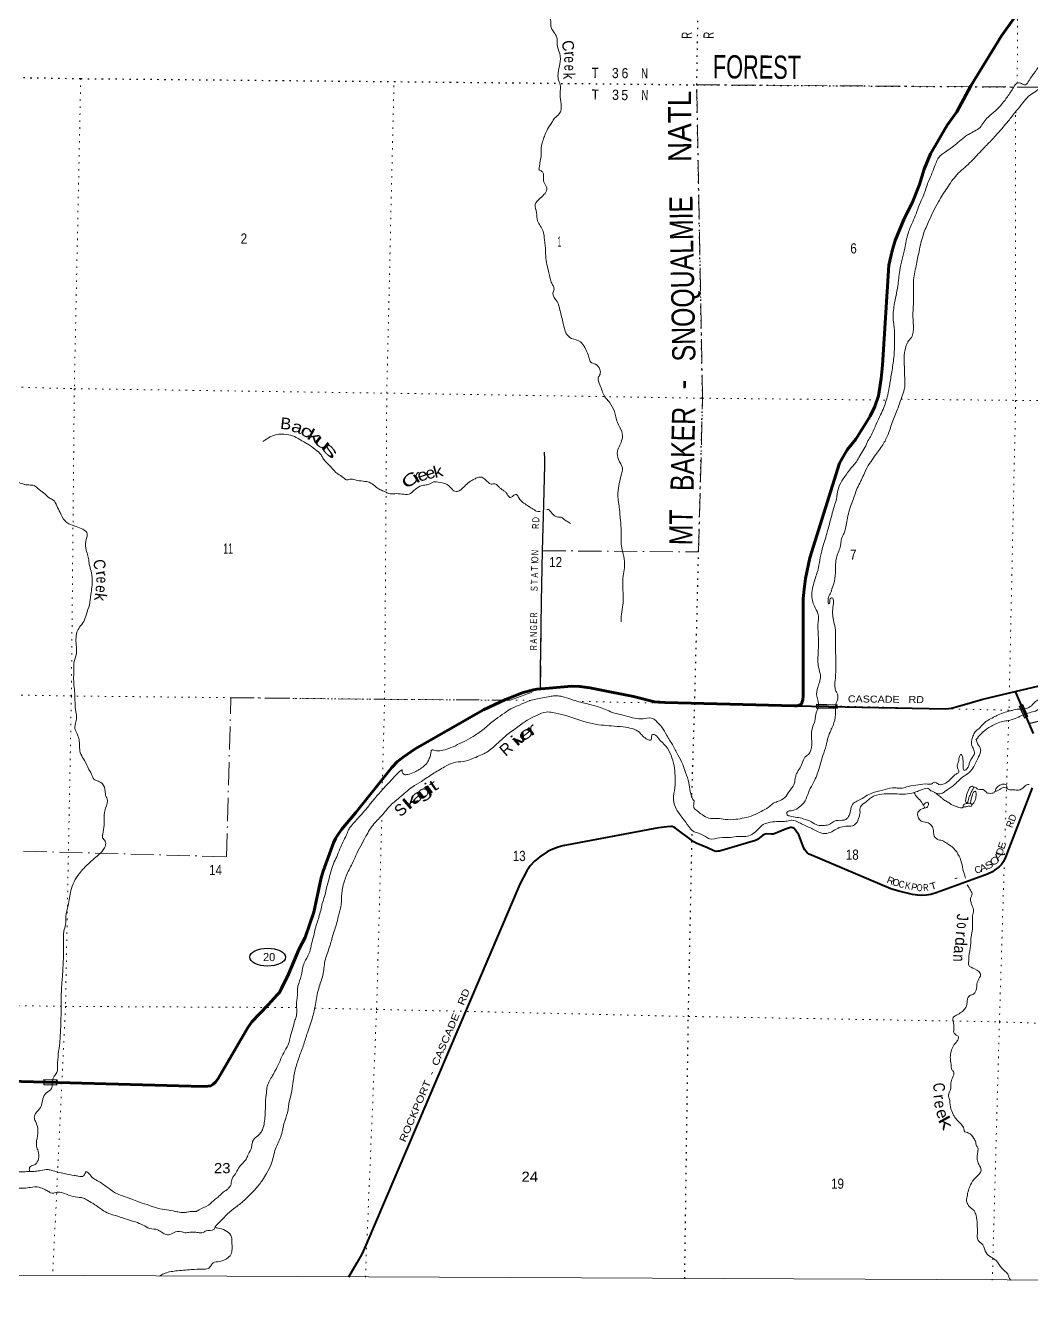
# Model space of a CAD drawing. Header units: feet. Extents: x -244583 to 4, y 367440 to 553773.
# Drawn here: x -118425 to -101079, y 367440 to 389306 of the extents above; entities that cross this region are included whole.
import ezdxf
from ezdxf.enums import TextEntityAlignment as Align

# ---------------------------------------------------------------- set-up
doc = ezdxf.new("R2010")
doc.units = ezdxf.units.FT
doc.header["$LTSCALE"] = 80
doc.linetypes.add('DOT_DASHED', pattern=[7.7, 5, -1.2, 0.3, -1.2])
doc.linetypes.add('DOTTED', pattern=[1.5, 0.3, -1.2])
for name, color, linetype, lineweight in [('17', 7, 'Continuous', 25), ('23', 7, 'Continuous', 70), ('26', 7, 'Continuous', 40), ('29', 7, 'Continuous', 25), ('39', 7, 'Continuous', 13), ('4', 7, 'Continuous', 13), ('44', 7, 'DOT_DASHED', 13), ('59', 7, 'Continuous', 13), ('6', 7, 'DOTTED', 25), ('61', 7, 'Continuous', 13), ('7', 7, 'DOTTED', 13)]:
    doc.layers.add(name, color=color, linetype=linetype, lineweight=lineweight)
for name, color, linetype in [('27', 7, 'Continuous'), ('30', 7, 'Continuous'), ('41', 7, 'Continuous')]:
    doc.layers.add(name, color=color, linetype=linetype)

msp = doc.modelspace()

# ---------------------------------------------------------------- linework, layer by layer
at = {"layer": '17'}
msp.add_ellipse((-114249.07, 373241.22), major_axis=(309.24, -1), ratio=0.500121, dxfattribs=at)
at = {"layer": '23'}
for points in [[(-105159.98, 377573.51), (-105127.78, 377575.58), (-105096.97, 377580.08), (-105074.4, 377588.94), (-105056.26, 377601.65), (-105047.72, 377610.14), (-105042.22, 377619.57), (-105032.31, 377644.78), (-105023.24, 377679.46), (-105016.79, 377748.18), (-105017.19, 379418.47), (-105001.18, 379583.52), (-104974.77, 379768.08), (-104899.99, 380125.62), (-104389.65, 381756.86), (-104321.01, 381879.33), (-104257.04, 381986.7), (-104110.56, 382169.96), (-103863.88, 382567.04), (-103779.74, 382737.25), (-103720.45, 382920.17), (-103674.36, 383216.54), (-103650.75, 383445.57), (-103537.75, 385169.87), (-103485.16, 385418.87), (-103432.47, 385596.21), (-103282.72, 385961.23), (-103131.54, 386257.7), (-103010.63, 386560.39), (-102932.34, 386824.89), (-102819.73, 387089.21), (-102536.12, 387585.18), (-102369.16, 387816.87), (-102124.22, 388262.49), (-101596.12, 389125.23), (-101233.68, 389630.91)], [(-113381.81, 374336.8), (-113323.71, 374608.35), (-113290.19, 374723.52), (-113112.19, 375209.85), (-113079.43, 375289.08), (-113053.09, 375332.21), (-112977.55, 375441.7), (-112731.47, 375733.63), (-112106.94, 376508.92), (-112007.67, 376615.5), (-111914.01, 376691.94), (-111703.15, 376832.4), (-110525.82, 377505.74), (-110149.14, 377681.74), (-109845.48, 377803.52), (-109667.78, 377852.07), (-109606.84, 377858.9), (-109394.76, 377880.83), (-109011.56, 377914.38), (-108867.86, 377909.58), (-108695.43, 377885.62), (-108550.57, 377857.48), (-107943.36, 377735.03), (-107579.37, 377645.97), (-107398.66, 377629.08), (-105167.26, 377573.04), (-105159.98, 377573.51)], [(-118918.3, 371106.66), (-115358.18, 371011.38), (-115282.8, 371013.82), (-115227.71, 371023.41), (-115196.58, 371042.58), (-115146.29, 371085.72), (-115100.89, 371147.55), (-114596.65, 372014.34), (-114519.63, 372123.26), (-114389.56, 372262.12), (-114241.21, 372421.1), (-114084.13, 372589.48), (-114045.81, 372632.62), (-114013.46, 372686.84), (-113890.78, 372945.04), (-113704.44, 373384.9), (-113604.33, 373582.55), (-113450.34, 374016.51), (-113381.81, 374336.8)]]:
    msp.add_lwpolyline(points, dxfattribs=at)
at = {"layer": '26'}
for points in [[(-101359.83, 377820.75), (-100950.1, 377917.36)], [(-105159.98, 377573.51), (-102557.79, 377524.01), (-102505.27, 377527.84), (-102457.67, 377536.6), (-102418.28, 377546.99), (-102379.31, 377557.9), (-102275.98, 377583.29), (-101919.55, 377688.78), (-101359.83, 377820.75)], [(-101359.83, 377820.75), (-101053.79, 377095.68)], [(-101071.95, 376162.59), (-101530.86, 374963.88), (-101561.76, 374890.19), (-101600.81, 374841.29), (-101640.25, 374799.08), (-101710.85, 374745.39), (-101753.28, 374714.26), (-101836.78, 374673.91), (-102721.91, 374351.38), (-102817.64, 374322.14), (-102894.6, 374310.54), (-102971.54, 374305.83), (-103042.17, 374310.54), (-103130.54, 374323.33), (-103368.19, 374376.31), (-103507.01, 374420.19), (-104911.74, 375016.81), (-104945.69, 375041.78), (-104973.17, 375067.7), (-104989.65, 375088.9), (-105007.55, 375118.87), (-105091.88, 375350.18), (-105152.92, 375436.06), (-105170.19, 375456.48), (-105192.95, 375469.84), (-105218.07, 375476.12), (-105235.87, 375476.99), (-105321, 375445.52), (-105501.44, 375373.23), (-105535.88, 375362.83), (-105567.37, 375360.66), (-105640.82, 375365.93), (-105674.13, 375359.09), (-105709.71, 375342.38), (-105806, 375271.12), (-105839.87, 375252.75), (-106458.3, 375070.84), (-106488.12, 375066.12), (-106516.17, 375063.61), (-106539.93, 375066.12), (-106568.19, 375077.12), (-106668.93, 375125.83), (-106861.76, 375205.93), (-106904.02, 375229.32), (-107215.78, 375462.77), (-107246.53, 375481.48), (-107277.01, 375491.05), (-107298.98, 375492.62), (-107359.48, 375490.72), (-107511.11, 375470.05), (-109160.11, 375158.81), (-109240.72, 375138.1), (-109332.8, 375105.4), (-109383.03, 375081.84), (-109430.13, 375055.13), (-109554.15, 374971.88), (-109590.26, 374943.6), (-109649.09, 374895.67), (-109720.56, 374814.79), (-109782.1, 374729.26), (-109903.64, 374502.08), (-112554.42, 368272.84), (-112626.72, 368119.95), (-112713.1, 367971.24), (-112855.03, 367726.06)]]:
    msp.add_lwpolyline(points, dxfattribs=at)
at = {"layer": '29'}
for points in [[(-109545.14, 377865.28), (-109546.35, 378210.75), (-109539.24, 378534.15), (-109528.97, 379369.08), (-109509.87, 380246.91), (-109490, 381050.67), (-109473.15, 381725.7), (-109472.9, 381828.83), (-109474.32, 381948.17)], [(-101127.39, 377270.06), (-100917.56, 377321.57)]]:
    msp.add_lwpolyline(points, dxfattribs=at)
at = {"layer": '39'}
for points in [[(-101967.19, 387545.85), (-101829.32, 387723.98), (-101694.34, 387841.47), (-101567.12, 387981.31), (-101453.83, 388135.5), (-101402.19, 388215.7), (-101346.51, 388295.84), (-101303.82, 388315.49), (-101251.49, 388302.64), (-101185.13, 388283.53), (-101123.53, 388353.48), (-100905.14, 388653.88), (-100787.4, 388836.33), (-100708.58, 388980.88), (-100640.03, 389113.43), (-100608.67, 389187.84), (-100610.07, 389230.33), (-100633.75, 389269.09), (-100630.97, 389321.63), (-100553.98, 389338.79), (-100490.78, 389380.4), (-100457.57, 389442.64), (-100425.19, 389587.83), (-100341.46, 389792.99), (-100209.12, 390007.6), (-100119.88, 390174.25), (-100028.27, 390365.15), (-99949.8, 390485.43), (-99895.76, 390591.89), (-99838.5, 390641.67), (-99719.47, 390773.53), (-99619.76, 390966.34), (-99530.17, 391157.26), (-99459.13, 391322.14), (-99416.62, 391469.21), (-99405.37, 391689.52), (-99501.78, 392006.36), (-99575.97, 392183.34), (-99601.32, 392246.38), (-99625.34, 392260.87), (-99671.99, 392247.35), (-99702.15, 392255.85), (-99727.35, 392329.01), (-99734.29, 392407.98), (-99732.61, 392525.27), (-99721.59, 392729.4), (-99705.92, 392975.94), (-99661.18, 393418.27), (-99644.55, 393731.54), (-99619.84, 394044.71), (-99561.13, 394335.16), (-99543.88, 394551.34), (-99522.88, 394607.68), (-99499.44, 394692.31), (-99480.27, 394621.26), (-99435.65, 394634.81), (-99400.13, 394717.25), (-99383.07, 394779.72), (-99392.64, 394816.25), (-99418.08, 394873.23), (-99376.79, 394935.37), (-99286.2, 395055.49), (-99217.89, 395171.86), (-99077.53, 395382.32), (-98869.62, 395796.13), (-98583.44, 396316.07), (-98412.72, 396671.73), (-98233.49, 397057.62), (-97991.46, 397456.81), (-97761.04, 397750.98), (-97543.52, 397990.72), (-97311.99, 398222.18), (-97238.43, 398281.85), (-97205.36, 398333.99), (-97227.29, 398494.07), (-97246.94, 398672.33), (-97274.91, 398692.93), (-97343.13, 398724.2), (-97356.27, 398793.15), (-97314.58, 398883.6), (-97195.37, 399027.6), (-96999.01, 399200.88), (-96827.98, 399297.65), (-96665.84, 399337.91), (-96522.45, 399337.98), (-96471.51, 399369.64), (-96404.97, 399362.66), (-96344.75, 399337.57), (-96257.9, 399338.41), (-96157.32, 399310.74), (-96087.38, 399259.22)], [(-104464.28, 378923.31), (-104494.78, 379049.13), (-104509.25, 379166.64), (-104499.1, 379310.1), (-104495.92, 379390.96), (-104517.49, 379435.75), (-104539.76, 379432.01), (-104556.72, 379375.61), (-104561.2, 379345.33), (-104575.54, 379331.37), (-104588.91, 379384.14), (-104579.96, 379444.7), (-104542.4, 379529.13), (-104502.28, 379649.94), (-104479.03, 379722.43), (-104460.05, 379918.36), (-104456.19, 380045.73), (-104423.81, 380190.92), (-104386.1, 380285.46), (-104366.38, 380392.39), (-104349.09, 380471.04), (-104311.59, 380551.43), (-104286.19, 380631.98), (-104262.29, 380748.97), (-104238.16, 380882.13), (-104193.66, 381027.14), (-104136.87, 381184.13), (-104096.82, 381300.89), (-103986.55, 381525.92), (-103936.37, 381644.56), (-103847.48, 381786.95), (-103764.94, 381909.2), (-103630.96, 382097.5), (-103545.62, 382274.32), (-103461.33, 382517.9), (-103371.25, 382743.2), (-103316.42, 382904.25), (-103274.23, 383029.08), (-103265.67, 383202.9), (-103274.15, 383455.84), (-103273.78, 383621.69), (-103245.4, 383768.95), (-103213.98, 383847.4), (-103150.25, 383925.41), (-103120.64, 384018.04), (-103123.61, 384232.48), (-103113.23, 384673.26), (-103116.28, 384881.63), (-103069.86, 385160.11), (-103019.84, 385408.2), (-102944.89, 385704.5), (-102848.69, 385933.76), (-102686.4, 386265.27), (-102537.62, 386499.88), (-102368.73, 386728.15), (-102147.67, 386933.45), (-101948.76, 387143.11), (-101795.03, 387300.79), (-101639.07, 387472.6), (-101462.4, 387680.54), (-101338.99, 387836.62), (-101230.05, 387968.62), (-101131.45, 388084.58), (-101017.24, 388161.9), (-100828.81, 388345.41), (-100715.72, 388485.44), (-100540.34, 388743.96), (-100434.48, 388942.75), (-100356.13, 389054.95), (-100314.85, 389256.64), (-100284.81, 389379.61), (-100229.89, 389546.73), (-100153.53, 389660.98), (-100056.79, 389787.08), (-99963.81, 389933.46), (-99868.4, 390108.12), (-99774.22, 390337.41), (-99674.65, 390520.1), (-99566.6, 390731), (-99460.51, 390945.96), (-99390.76, 391161.43), (-99326.81, 391395.17), (-99256.89, 391622.77), (-99241.95, 391818.76), (-99269.82, 391987.01), (-99331.01, 392084.93), (-99431.34, 392270.35), (-99480.83, 392479.36), (-99505.34, 392740.6), (-99494.57, 393068.11), (-99461.22, 393280.03)], [(-112159.22, 390650.12), (-112007.59, 390662.21), (-111913.18, 390626.54), (-111758.56, 390565.77), (-111603.47, 390537.36), (-111494, 390566.2), (-111390.33, 390613.33), (-111315.07, 390650.73), (-111223.51, 390698.02), (-111168.27, 390747.83), (-111024.97, 390741.83), (-110992.52, 390751.5), (-110889.05, 390784.47), (-110773.76, 390797.06), (-110660.95, 390777.31), (-110481.81, 390736.44), (-110349.28, 390684.06), (-110156, 390643), (-109992.98, 390604.36), (-109886.96, 390534.15), (-109920.63, 390439.55), (-109935.76, 390370.99), (-109894.49, 390291.54), (-109850.97, 390228.25), (-109809.8, 390142.74), (-109764.23, 390081.44), (-109720.66, 390022.19), (-109671.72, 389914.32), (-109601.84, 389858.76), (-109573.07, 389753.19), (-109473.21, 389535.41), (-109372.1, 389404.59), (-109367.59, 389297.33), (-109316.61, 389191.46), (-109261.42, 389097.67), (-109259.1, 388978.3), (-109214.87, 388823.98), (-109211.52, 388635.84), (-109244.78, 388429.99), (-109233.63, 388363.09), (-109198.88, 388251.37), (-109206.4, 388150.35), (-109194.62, 387986.36), (-109190.46, 387854.83), (-109221.82, 387780.43), (-109301.65, 387706.68), (-109351.21, 387630.5), (-109425.59, 387514.21), (-109469.44, 387413.68), (-109500.98, 387327.14), (-109528.63, 387230.43), (-109534.59, 387097.02), (-109537.69, 387022.23), (-109559.54, 386907.24), (-109562.05, 386872.89), (-109568.93, 386816.35), (-109522.87, 386789.43), (-109493.22, 386744.53), (-109496.32, 386669.73), (-109477.32, 386586.55), (-109436.2, 386496.99), (-109549.73, 386326.62), (-109636.13, 386216.56), (-109613.94, 386074.68), (-109595.7, 385938.92), (-109501.38, 385757.62), (-109480.74, 385648.12), (-109459.16, 385463.77), (-109453.53, 385293.8), (-109427.42, 385143.77), (-109377.84, 384940.83), (-109350.74, 384859.56), (-109309.76, 384759.89), (-109330.97, 384689.39), (-109260.35, 384544.83), (-109209.95, 384398.51), (-109152.73, 384165.13), (-109102.65, 383996.58), (-109013.02, 383910.4), (-108854.36, 383849.58), (-108781.05, 383751.5), (-108724.33, 383623.3), (-108701.18, 383548.15), (-108681.63, 383503.39), (-108595.36, 383463.78), (-108521.94, 383373.78), (-108519.09, 383290.82), (-108550.25, 383230.57), (-108519.69, 383108.79), (-108443.75, 382913.59), (-108356.42, 382807.22)], [(-106896.35, 375936.81), (-106903.37, 375870.16), (-106904.01, 375825.67), (-106852.33, 375768.34), (-106728.42, 375677.65), (-106613.98, 375631.59), (-106490.78, 375631.93), (-106363.79, 375616.04), (-106175.95, 375617.52), (-106036.26, 375641.91), (-105878.1, 375686.27), (-105743.85, 375753.2), (-105613.58, 375824.23), (-105546.11, 375881.97), (-105462.71, 375923.3), (-105332.41, 375996.36), (-105256.22, 376098.47), (-105202.62, 376174.6), (-105165.23, 376246.9), (-105156.16, 376315.54), (-105141.15, 376376.02), (-105116.11, 376432.31), (-105058.15, 376530.62), (-105014.11, 376643.28), (-104987.22, 376687.41), (-104927.94, 376737.17), (-104867.03, 376900.17), (-104875.14, 377037.81), (-104858.77, 377193.33), (-104818.77, 377306.05), (-104786.1, 377471.45), (-104752.64, 377557.57), (-104782.25, 377738.38), (-104765.91, 377891.87), (-104738.47, 377974.42), (-104720.56, 378095.53), (-104752.82, 378239.58), (-104759.54, 378474.29), (-104753.67, 378741.19), (-104762.53, 378967.84), (-104763.68, 379168.09), (-104824.49, 379292.3), (-104855.37, 379391.82), (-104870.07, 379493.15), (-104847.9, 379630.39), (-104815.83, 379753.33), (-104779.94, 379862.05), (-104736.93, 380043.5), (-104704.08, 380221.04), (-104638.29, 380442.62), (-104565.82, 380706.59), (-104482.74, 381006.82), (-104435.76, 381184.17), (-104405.19, 381343.53), (-104326.4, 381486.06), (-104202.75, 381658.31), (-104087.58, 381802.37), (-104023.36, 381914.75), (-103953.08, 382027.06), (-103900.91, 382143.66), (-103845.03, 382237.95), (-103778.29, 382384.69), (-103699.03, 382559.57), (-103640.66, 382686.2), (-103560.38, 382931.86), (-103525.48, 383111.39), (-103490, 383331.37), (-103454.09, 383581.68), (-103441.9, 383866.69), (-103448.62, 384101.4), (-103463.05, 384220.93), (-103447.06, 384489.72), (-103385.93, 384808.45), (-103351.77, 385076.99), (-103310.55, 385274.64), (-103267.46, 385462.15), (-103209.25, 385718.22), (-103129.58, 385921.41), (-103071.06, 386058.15), (-103012.26, 386215.11), (-102939.14, 386384.01), (-102861.23, 386605.43), (-102775.54, 386806.51), (-102727.21, 386937.32), (-102683.55, 387023.7), (-102548.66, 387135.12), (-102352.64, 387284.14), (-102236.13, 387381.65), (-102164.79, 387427.2), (-102061, 387482.41), (-101967.19, 387545.85)], [(-122200.69, 384640.49), (-122106.13, 384554.38), (-121998.64, 384445.72), (-121953.86, 384329.82), (-121903.11, 384207.77), (-121850, 384109.96), (-121778.15, 384050.33), (-121674.41, 383961.94), (-121576.79, 383869.59), (-121511.32, 383787.79), (-121466.23, 383694.14), (-121451.35, 383604.94), (-121416.06, 383531.65), (-121376.9, 383446.16), (-121311.14, 383245.03), (-121234.08, 383126.67), (-121122.06, 383052.33), (-120913.36, 382960.48), (-120728.8, 382875.04), (-120568.46, 382789.92), (-120486.67, 382720.04), (-120397.85, 382577.24), (-120279.36, 382391.57), (-120212.25, 382283.46), (-120121.15, 382158.84), (-120025.63, 382060.45), (-119945.95, 381984.53), (-119907.73, 381973.89), (-119851.34, 381963.01), (-119645.36, 381822.66), (-119479.14, 381725.33), (-119358.79, 381669.08), (-119236.55, 381602.68), (-119118.77, 381508.04), (-119061.09, 381446.57), (-118999.22, 381395.16), (-118940.82, 381384.25), (-118801.3, 381396.51), (-118663.8, 381408.79), (-118592.81, 381430.07), (-118488.13, 381406.39), (-118415.71, 381387.2), (-118316.86, 381379.78), (-118274.58, 381371.11), (-118210.67, 381321.7), (-118110.79, 381245.5), (-118013.08, 381159.21), (-117944.95, 381121.88), (-117883.76, 381023.96), (-117826.9, 380905.87), (-117742.12, 380763.13), (-117678.2, 380713.72), (-117551.67, 380665.47), (-117435.23, 380617.36), (-117367.34, 380563.85), (-117375.15, 380442.6), (-117385.29, 380299.14), (-117337.44, 380116.45), (-117322.83, 380009.05), (-117292.1, 379899.42), (-117272.01, 379751.49), (-117295.96, 379490.91), (-117322.72, 379315.31), (-117373.51, 379154.2), (-117417.72, 379029.4), (-117491.86, 378929.28), (-117537.53, 378842.94), (-117553.39, 378723.82), (-117545.3, 378584.15), (-117544.88, 378472.9), (-117589.53, 378317.78), (-117587.21, 378198.41), (-117593.11, 378069.05), (-117574.86, 377793.73), (-117569.17, 377627.8), (-117555.29, 377469.85), (-117542.62, 377368.55), (-117560.11, 377275.75), (-117571.37, 377195), (-117518.86, 377054.72), (-117495.92, 376965.41), (-117491.52, 376850.07), (-117468.83, 376742.56), (-117403.81, 376630.43), (-117331.29, 376477.75), (-117289.9, 376406.39), (-117242.84, 376308.67), (-117164.59, 376273.21), (-117094.54, 376229.78), (-117049.96, 376099.73), (-117042.91, 376028.84)], [(-108356.42, 382807.22), (-108269.82, 382650.3), (-108220.04, 382461.52), (-108145.58, 382302.74), (-108139.43, 382169.17), (-108217.11, 381963.93), (-108202.99, 381822.16), (-108132.49, 381669.5), (-108150.13, 381566.59), (-108188.8, 381405.31), (-108211.3, 381245.83), (-108190.27, 381023.06), (-108167.58, 380776), (-108154.13, 380587.71), (-108153.39, 380359.15), (-108130.93, 380235.47), (-108097.07, 380063.09), (-108123.41, 379776.24), (-108122.93, 379529.48), (-108121.45, 379351.47), (-108145.91, 379196.07), (-108156.46, 379024.29)], [(-114329.7, 382130.32), (-114203.32, 382211.52), (-114055.26, 382256.02), (-113885.74, 382247.64), (-113757.16, 382201.38), (-113627, 382124.77), (-113560.86, 382089.48), (-113428.94, 381994.64), (-113327.31, 381900.22), (-113295.79, 381845.18), (-113248.21, 381783.85), (-113160.65, 381693.66), (-113041.22, 381572.7), (-112945.15, 381512.73), (-112893.24, 381471.57), (-112830.5, 381480.83), (-112741.81, 381469.5), (-112600.76, 381447.35), (-112496.03, 381427.72), (-112310.06, 381299.78), (-112223.71, 381266.24), (-112159.56, 381233), (-112058.61, 381231.62), (-111935.5, 381225.9), (-111808.27, 381226.18), (-111726.64, 381285.74), (-111622.58, 381359.16), (-111537.46, 381380.25), (-111464.57, 381393.41), (-111419.77, 381419.09), (-111371.05, 381436.63), (-111242.09, 381416.66), (-111155.62, 381391.21), (-111073.95, 381313.24), (-111054.02, 381294.76), (-110981.71, 381267.48), (-110945.13, 381283.16), (-110773.35, 381432.51), (-110687.82, 381481.91), (-110626.84, 381509.39), (-110556.08, 381514.49), (-110490.12, 381467.07), (-110434.29, 381417.77), (-110384.1, 381396.86), (-110347.67, 381402.43), (-110291.46, 381379.41), (-110249.7, 381334.34), (-110209.72, 381305.48), (-110165.74, 381274.54), (-110129.86, 381241.69), (-110108.23, 381200.95), (-110060.27, 381165.91), (-110017.43, 381195.66), (-109960.61, 381215.11), (-109921.04, 381157.94), (-109831.44, 381069.74), (-109749.44, 381014.01), (-109669.38, 380964.38), (-109591.21, 380922.86), (-109550.22, 380923.4)], [(-109437.79, 380960.39), (-109408.97, 380956.78), (-109349.24, 380897.31), (-109249.25, 380829.2), (-109188.71, 380826.35), (-109142.74, 380793.36), (-109092.75, 380758.29), (-109026.68, 380718.96)], [(-101078.84, 377576.57), (-101174.47, 377527.31), (-101295.79, 377516.83), (-101415.23, 377496.21), (-101532.83, 377463.43), (-101656.67, 377418.61), (-101734, 377377.19), (-101835.74, 377323.97), (-101911.32, 377264.32), (-101987.25, 377180.41), (-102042.38, 377138.69), (-102081.73, 377070.46), (-102111.2, 376987.94), (-102110.6, 376888.82), (-102081.13, 376831.79), (-102066.12, 376752.7), (-102099.35, 376688.43), (-102153.42, 376579.95), (-102174.55, 376515.52), (-102215.57, 376471.58), (-102233.94, 376457.67), (-102253.81, 376480.19), (-102256.95, 376542.94), (-102263.54, 376646.18), (-102272.88, 376698.89), (-102294.56, 376735.59), (-102323.33, 376701.6), (-102336.52, 376626.95), (-102357.58, 376566.56), (-102354.45, 376503.82), (-102340.84, 376467.22), (-102333.26, 376432.74), (-102382.24, 376397), (-102441.58, 376343.2), (-102537.76, 376255.52), (-102635.26, 376216.4), (-102679.65, 376219.03), (-102731.65, 376254.12), (-102763.98, 376252.54), (-102808.81, 376224.84), (-102875.44, 376225.75), (-103029.15, 376209.64), (-103207.21, 376185.78), (-103310.65, 376154.83), (-103395.45, 376155.99), (-103478.18, 376161.16), (-103646.4, 376118.96), (-103830.86, 376070.92), (-103938.69, 376015.76), (-104069.02, 375940.68), (-104148.43, 375895.24), (-104194.31, 375794.74), (-104226.2, 375683.94), (-104283.72, 375615.95), (-104344.53, 375600.6), (-104435.45, 375597.8), (-104490.22, 375580.34), (-104559.57, 375532.75), (-104648.73, 375511.72), (-104767.8, 375517.39), (-104876.07, 375571.45), (-105014.6, 375627.96), (-105123.31, 375651.69), (-105252.21, 375675.7), (-105300.26, 375704.67), (-105297.84, 375732.95), (-105196.33, 375770), (-105078.29, 375833.11), (-105004.61, 375900.87), (-104937.88, 376047.6), (-104894.02, 376148.13), (-104821.37, 376284.68), (-104773.24, 376401.33), (-104724.59, 376554.38), (-104675.82, 376715.52), (-104620.82, 376888.71), (-104586.42, 377033.87), (-104542.38, 377146.53), (-104502.71, 377237.01), (-104461.61, 377426.57), (-104453.39, 377599.59), (-104421.33, 377699.07), (-104426.31, 377773.97), (-104451.8, 377826.9), (-104470.89, 377904.02), (-104462.68, 378053.58), (-104454.73, 378184.94), (-104453.74, 378393.25), (-104458.23, 378502.53), (-104457.25, 378710.85), (-104464.28, 378923.31)], [(-102034.38, 376992.95), (-101948.15, 377090.88), (-101792.9, 377214.16), (-101709.5, 377255.5), (-101599.8, 377300.52), (-101500.61, 377317.37), (-101362.76, 377353.92), (-101244.86, 377406.91), (-101114.91, 377455.7), (-101011.5, 377484.63), (-100899.29, 377564), (-100784.41, 377687.83), (-100695.47, 377834.27), (-100617.66, 377908.04), (-100540.21, 377957.55), (-100436.62, 377998.61), (-100311.65, 377982.74), (-100145.11, 377907.66), (-99997.13, 377806.53), (-99838.58, 377737.62), (-99591.14, 377671.54), (-99440.14, 377639.14), (-99301.73, 377574.55), (-99163.52, 377495.8), (-99050.8, 377469.99), (-99005.36, 377540.16), (-98897.21, 377617.57), (-98789.56, 377660.59), (-98714.07, 377714.17), (-98705.5, 377748.44), (-98938.24, 377713.19), (-99058.3, 377650.11), (-99157.82, 377611.01), (-99236.45, 377620.18), (-99300.13, 377685.77), (-99297.58, 377722.14), (-99260.8, 377751.98), (-99177.76, 377769.05), (-99060.48, 377779.58), (-98908.67, 377803.8), (-98817.11, 377851.09), (-98674.96, 377905.78), (-98601.8, 377937.15), (-98447.92, 377965.38), (-98301.11, 377922.93), (-98224.99, 377879.41), (-98163.57, 377797.67), (-98114.31, 377712.05), (-98030.7, 377627.98), (-97949.2, 377537.88), (-97851.64, 377441.48), (-97787.03, 377440.6), (-97683.08, 377366.37), (-97520.39, 377445.05), (-97393.81, 377540.41), (-97181.76, 377681.11), (-97024.92, 377774.03), (-96744.65, 377883.47), (-96482.56, 377993.16), (-96291.69, 378065.39), (-96105.53, 378091.16), (-95929.63, 378104.94), (-95802.69, 378085), (-95615.82, 378019.75), (-95511.33, 377983.94), (-95452.85, 377837.52), (-95373.57, 377733.28), (-95308.84, 377600.93), (-95144.73, 377497.56), (-94898.8, 377326.33), (-94824.99, 377262.62), (-94723.27, 377174.26), (-94653.86, 377086.34), (-94625.44, 376956.51), (-94652.08, 376789), (-94587.67, 376634.4), (-94518.48, 376530.31), (-94405.09, 376411.45), (-94303.1, 376341.29), (-94132.18, 376290.41), (-93912.8, 376238.88), (-93719.99, 376165.45), (-93454.6, 376082.95), (-93395.14, 376005.28), (-93292.13, 375866.34), (-93248.9, 375782.82), (-93161.17, 375704.76), (-93079.44, 375630.84), (-92957.06, 375574.55), (-92839.66, 375593.18), (-92719.69, 375650.19)], [(-91686.18, 375891.11), (-91746.63, 375907.93), (-91885.48, 375942.19), (-91996.26, 375961.91), (-92107.26, 375967.47), (-92260.85, 375959.45), (-92382.17, 375948.97), (-92485.17, 375948.36), (-92580.51, 375919.32), (-92678.03, 375878.18), (-92753.61, 375818.53), (-92809.15, 375748.5), (-92888.51, 375707.11), (-92959.38, 375693.92), (-93037.86, 375713.19), (-93089.89, 375746.26), (-93109.64, 375776.87), (-93098.82, 375827.29), (-93085.86, 375885.77), (-93085.28, 375926.21), (-93116.91, 375973.16), (-93176.26, 376058.92), (-93225.22, 376164.76), (-93339.88, 376196.67), (-93517.03, 376235.49), (-93649.79, 376271.69), (-93734.1, 376307.23), (-93796.49, 376322.24), (-93982.19, 376328.82), (-94139.3, 376357.26), (-94249.73, 376401.24), (-94357.45, 376493.72), (-94462.72, 376616.52), (-94544.22, 376706.62), (-94571.2, 376795.98), (-94566, 376876.82), (-94546.34, 376979.7), (-94566.6, 377115.49), (-94681.84, 377246.51), (-94797.79, 377328.99), (-94929.94, 377407.66), (-95145.67, 377572.41), (-95343.14, 377742.98), (-95401.53, 377895.47), (-95456.64, 377995.33), (-95558.56, 378069.53), (-95700.78, 378150.36), (-95837.35, 378202.79), (-95962.47, 378208.54), (-96158.47, 378201.1), (-96391.13, 378171.92), (-96640.93, 378074.2), (-96850.01, 378000.2), (-97004.83, 377907.25), (-97177.61, 377828.71), (-97366.79, 377734.21), (-97487.45, 377628.66), (-97605.81, 377543.3), (-97745.42, 377524.98), (-97815.57, 377562.35), (-97937.04, 377681.31), (-98018.28, 377789.62), (-98029.64, 377842.36), (-98121.17, 377936.65), (-98249.55, 377997.06), (-98359.96, 378043.06), (-98545.6, 378053.69), (-98677.63, 378000.88), (-98801.63, 377943.92), (-98941.59, 377901.33), (-99085.7, 377850.72), (-99164.77, 377829.55), (-99255.69, 377826.74), (-99328.84, 377795.38), (-99458.26, 377782.99), (-99639.6, 377811.76), (-99760.28, 377845.77), (-99814.42, 377872.8), (-99977.06, 377937.72), (-100081.59, 377971.51), (-100163.93, 378002.97), (-100235.77, 378062.61), (-100312.41, 378069.72), (-100437.71, 378063.34), (-100557.36, 378028.57), (-100673.24, 377975.54), (-100765.11, 377906.01), (-100812.89, 377813.62), (-100923.58, 377699.85), (-101011.16, 377648.46), (-101078.84, 377576.57)], [(-114047.75, 371420.96), (-113989.21, 371559.72), (-113914.6, 371692.19), (-113870.53, 371806.88), (-113848.92, 371905.69), (-113812.9, 372022.51), (-113785.05, 372133.37), (-113757.64, 372213.9), (-113748.57, 372282.54), (-113749.25, 372375.59), (-113749.96, 372466.61), (-113738.73, 372545.34), (-113725.84, 372739.33), (-113668.7, 372920.58), (-113635.94, 373092.06), (-113594.13, 373190.59), (-113523.38, 373335.25), (-113491.17, 373468.3), (-113454.78, 373611.41), (-113428.83, 373730.39), (-113390.77, 373849.2), (-113358.91, 373957.98), (-113326.94, 374074.85), (-113298.97, 374193.8), (-113256.78, 374318.63), (-113232.88, 374435.61), (-113190.2, 374594.81), (-113149.54, 374754.04), (-113101.23, 374882.83), (-113044.97, 375003.41), (-112988.45, 375142.2), (-112938.44, 375248.71), (-112880.13, 375371.29), (-112844.59, 375455.76), (-112809.59, 375501.8), (-112657.67, 375673.67), (-112538.56, 375811.6), (-112421.4, 375953.6), (-112269.43, 376129.51), (-112138.14, 376271.32), (-112072.48, 376343.24), (-111998.65, 376421.11), (-111927.29, 376468.68), (-111927.72, 376438.35), (-111896.09, 376391.4), (-111833.5, 376390.54), (-111717.83, 376429.41), (-111556.78, 376534.41), (-111484.97, 376612.31), (-111455.69, 376682.7), (-111436.52, 376751.21), (-111421.52, 376811.68), (-111367.09, 376804.87), (-111252, 376803.3), (-111128.31, 376838.01), (-110973.87, 376904.67), (-110825.4, 376977.48), (-110670.61, 377068.41), (-110497.12, 377195.48), (-110317.23, 377346.74), (-110168.35, 377447.86), (-110056.2, 377523.19), (-109907.84, 377587.91), (-109735.14, 377660.38), (-109508.19, 377713.92), (-109382.66, 377736.47), (-109301.75, 377745.48), (-109216.98, 377742.3), (-109134.43, 377724.99), (-108981.68, 377674.37), (-108718.14, 377604.02), (-108545.17, 377555.14), (-108424.63, 377511.02), (-108306.21, 377460.86), (-108165.39, 377422.53), (-107994.35, 377379.75), (-107851.41, 377349.48), (-107752.36, 377356.22), (-107600.95, 377352.13), (-107539.12, 377298.69), (-107451.59, 377206.48), (-107368.83, 377063.77), (-107270.15, 376904.66), (-107177.75, 376729.46), (-107093.29, 376564.48), (-107042.84, 376422.21), (-106988.78, 376249.55), (-106962.69, 376097.5), (-106941.65, 376016.31), (-106918.24, 375959.36), (-106896.35, 375936.81)], [(-111598.98, 376268.01), (-111403.2, 376400.85), (-111199.52, 376521.44), (-111047.01, 376594.19), (-110879.1, 376614.15), (-110661.98, 376686.02), (-110444.37, 376792.27), (-110276.68, 376937.63), (-110123.26, 377073.07), (-109935.44, 377214.11), (-109751.89, 377339.02), (-109599.35, 377413.8), (-109449.15, 377466.36), (-109332.13, 377458.69), (-109128.82, 377413.44), (-108706.67, 377278.23), (-108493.12, 377242.95), (-108323.69, 377228.5), (-108117.98, 377209.51), (-107840.59, 377118.76), (-107780.95, 377053.22), (-107638.44, 376992.62), (-107629.73, 377037), (-107623.17, 377071.29), (-107586.71, 377078.88), (-107504.95, 377006.98), (-107383.62, 376877.9), (-107295.01, 376720.95), (-107243.08, 376540.23), (-107225.4, 376366.05), (-107228.4, 376157.76), (-107253.43, 375961.91), (-107207.33, 375797.46), (-107094.52, 375638.15), (-106987.56, 375493.09), (-106913.99, 375413.21), (-106837.64, 375385.87), (-106701.27, 375319.28), (-106633.15, 375281.95), (-106457.2, 375299.77), (-106273.35, 375305.35), (-106129.73, 375321.59), (-106004.52, 375321.91), (-105903.04, 375356.93), (-105790.65, 375448.43), (-105704.68, 375528.16), (-105619.41, 375559.36), (-105477.79, 375577.65), (-105360.59, 375582.12), (-105271.64, 375588.99), (-105223, 375600.46), (-105082.25, 375558.09), (-105006.05, 375520.64), (-104825.53, 375435.25), (-104693.05, 375378.83), (-104610.3, 375375.68), (-104498.61, 375418.65), (-104394.82, 375473.87), (-104283.42, 375496.62), (-104164.12, 375507.12), (-104107.06, 375542.75), (-104052.85, 375661.34), (-104037.87, 375719.79), (-104037.52, 375744.06), (-104030.21, 375830.93), (-103938.13, 375914.62), (-103925.87, 375924.57), (-103858.37, 375984.32), (-103785.1, 376023.77), (-103621.05, 376055.92), (-103431.2, 376057.37), (-103289.93, 376051.4), (-103146.31, 376067.64), (-103048.93, 376098.67), (-102957.54, 376133.83), (-102860.42, 376146.66), (-102834.5, 376124.06), (-102750.28, 376082.46), (-102730.26, 376070.05), (-102631.44, 376060.61), (-102572.34, 376098.23), (-102429.54, 376197.41), (-102345.6, 376277.17), (-102235.23, 376368.7), (-102163.83, 376418.29), (-102094.02, 376498.24), (-102021.4, 376632.76), (-101967.06, 376759.44), (-101958.06, 376824.04), (-102009.15, 376921.82), (-102034.38, 376992.95)], [(-120566.35, 367766.59), (-120546.29, 367786.13), (-120445.37, 367922.29), (-120346.42, 368062.52), (-120220.78, 368232.72), (-120100.81, 368429.29), (-120010.05, 368561.55), (-119921.89, 368653.38), (-119809.09, 368773.19), (-119643.31, 368926.67), (-119539.17, 369006.15), (-119437.22, 369073.53), (-119268.59, 369144.04), (-119112.39, 369192.47), (-118865.57, 369223.48), (-118691.55, 369247.4), (-118499.56, 369256.91), (-118443, 369258.16), (-118337.8, 369270.88), (-118188.33, 369272.89), (-118087.93, 369233.09), (-118021.8, 369197.8), (-117989.81, 369175.12), (-117878.56, 369187.76), (-117717.5, 369153.2), (-117564.69, 369106.61), (-117425.63, 369086.51), (-117349.46, 369047.04), (-117229.37, 368972.59), (-117139.38, 368910.68), (-117013.26, 368834.12), (-116832.38, 368773), (-116663.57, 368716.09), (-116396.34, 368621.42), (-116282.04, 368565.25), (-116143.07, 368539.08), (-116067.02, 368491.52), (-115996.81, 368458.2), (-115920, 368463.22), (-115871.17, 368488.85), (-115735.6, 368507.22), (-115677.28, 368490.25), (-115588.29, 368499.14), (-115487.34, 368497.77), (-115406.69, 368488.57), (-115360.16, 368494.01), (-115311.3, 368521.66), (-115179.71, 368544.13), (-115150.77, 368590.25), (-115083.03, 368666.19), (-114970.27, 368783.98), (-114837.31, 368901.5), (-114675.96, 369026.72), (-114555.15, 369142.38), (-114452.59, 369252.22), (-114337.43, 369396.27), (-114267.15, 369508.57), (-114188.03, 369673.35), (-114111.53, 369937.26), (-114021.71, 370144.36), (-113968.03, 370366.11), (-113908.7, 370559.47), (-113871.31, 370771.33), (-113832.64, 370932.6), (-113807.96, 371104.19), (-113766.36, 371328.13), (-113700.83, 371531.51), (-113627.19, 371736.81), (-113563.7, 371938.2), (-113472.92, 372212.03), (-113425.44, 372423.75), (-113368.93, 372702.1), (-113296.96, 372931.69), (-113261.18, 373171.89), (-113180.85, 373421.59), (-113121.31, 373629.1), (-113047.21, 373866.75), (-113006.31, 374042.16), (-112982.76, 374134.88), (-112975.04, 374250.06), (-112958.38, 374425.8), (-112894.72, 374639.32), (-112792.69, 374852.32), (-112726.01, 374995.01), (-112555.67, 375324.39), (-112417.31, 375536.89), (-112259.36, 375706.66), (-112154.52, 375834.67), (-111974.54, 375992), (-111755.85, 376173.06), (-111598.98, 376268.01)], [(-102197.27, 375906.9), (-102213.48, 375915.34), (-102210.53, 375980.02), (-102197.37, 376052.66), (-102174.34, 376108.98), (-102147.37, 376159.17), (-102122.82, 376181.08), (-102092.44, 376186.74), (-102082.67, 376164.36), (-102111.81, 376104.08), (-102141.1, 376033.69), (-102164.06, 375981.41), (-102172.69, 375943.1), (-102176.99, 375924.96), (-102185.36, 375904.85), (-102193.44, 375904.96), (-102197.27, 375906.9)], [(-102082.67, 376172.91), (-102078.49, 376174.41), (-102048.32, 376165.91), (-102004.27, 376139.01), (-101949.85, 376132.2), (-101913.53, 376129.69), (-101879.56, 376104.95), (-101849.68, 376076.23), (-101813.48, 376065.62), (-101762.97, 376066.95), (-101730.52, 376076.62), (-101720.22, 376090.64), (-101697.87, 376100.45), (-101647.1, 376119.98), (-101602.24, 376149.71), (-101555.51, 376169.29), (-101521.31, 376160.74), (-101471.24, 376131.74), (-101388.54, 376124.54), (-101303.77, 376121.36), (-101246.91, 376142.83), (-101171.28, 376206.52), (-101119.2, 376220.61)], [(-101700.93, 376099.11), (-101701.76, 376110.61), (-101676.69, 376168.93), (-101611.41, 376214.55), (-101560.76, 376226), (-101528.57, 376217.47), (-101510.66, 376199.02), (-101509.02, 376172.7), (-101510.72, 376154.69)], [(-117042.91, 376028.84), (-117011.85, 375941.45), (-117056.85, 375762.05), (-117064.74, 375634.74), (-117068.45, 375517.48), (-117092.93, 375360.05), (-117093.8, 375299.39), (-117050.23, 375240.14), (-117045.31, 375161.19), (-117138.06, 375030.99), (-117338.55, 374851.69), (-117494.42, 374685.95), (-117585.39, 374539.54), (-117640.07, 374388.59), (-117690.23, 374130.39), (-117725.25, 373942.77), (-117733.29, 373805.34), (-117761.25, 373686.39), (-117768.29, 373478.16), (-117805.57, 372572.56), (-117833.34, 371765.93), (-117869.4, 371365.95), (-117876.82, 371270.99), (-117918.2, 371202.79), (-117947.13, 371156.66), (-117962.64, 371061.81), (-117976, 370975.02), (-118063.87, 370903.41), (-118123.94, 370799.06), (-118164.46, 370649.94), (-118248.73, 370547.94), (-118271.84, 370485.55), (-118252.7, 370412.48), (-118212.04, 370290.57), (-118224.67, 370114.78), (-118232.68, 369979.37), (-118205.58, 369898.1), (-118199.43, 369764.53), (-118255.34, 369668.21), (-118320.36, 369640.78), (-118353.01, 369616.95), (-118353.71, 369568.42), (-118353.04, 369543.78)], [(-103107.93, 376078.7), (-103046.43, 375991.44), (-102972.89, 375909.53), (-102945.32, 375860.61), (-102927.79, 375815.88), (-102966.45, 375796.18), (-103040.06, 375732.46), (-103044.66, 375694.1), (-103015.39, 375622.91), (-102967.54, 375579.78), (-102864.89, 375556.13), (-102797.06, 375498.57), (-102775.49, 375453.78), (-102757.13, 375326.11), (-102705.36, 375274.83), (-102620.91, 375249.41), (-102542.78, 375205.87), (-102422.89, 375117.26), (-102329.91, 374982.5), (-102277.58, 374830.09), (-102243.37, 374681.98), (-102216.21, 374604.75), (-102216.15, 374604.54)], [(-102947.88, 375865.38), (-102928.88, 375880.61), (-102886.01, 375912.39), (-102856.05, 375889.73), (-102868.8, 375845.41), (-102885.27, 375823.39), (-102933.97, 375808.76)], [(-102722.37, 376066.08), (-102718.29, 376059.77), (-102658.39, 376012.43), (-102618.5, 375977.51), (-102560.56, 375934.24), (-102500.45, 375901.06), (-102452.49, 375866.02), (-102408.33, 375847.21), (-102356.07, 375830.32), (-102307.79, 375817.52), (-102287.63, 375815.23), (-102269.37, 375821.04), (-102254.51, 375831.37)], [(-102254.81, 375831.16), (-102260.85, 375851.27), (-102234.23, 375877.2), (-102181.5, 375892.66), (-102147.14, 375894.21), (-102117.06, 375879.64), (-102115.57, 375843.22), (-102163.97, 375847.92), (-102208.62, 375832.35), (-102238.91, 375832.76), (-102254.51, 375831.37)], [(-102188.35, 375903.58), (-102188.72, 375897.31), (-102189.32, 375891.25)], [(-102128.38, 375887.23), (-102130.08, 375909.51), (-102119.08, 375972.06), (-102099.94, 376038.54), (-102079.11, 376082.75), (-102052.57, 376102.62), (-102034.87, 376070.01), (-102039.75, 376011.42), (-102046.57, 375958.93), (-102071.44, 375914.77), (-102085.95, 375888.68), (-102100.23, 375878.76), (-102128.38, 375887.23)], [(-102188.25, 374490.03), (-102146.23, 374415.69), (-102104.99, 374334.23), (-102134.48, 374249.68), (-102123.36, 374180.76), (-102103.95, 374125.89), (-102080.89, 374044.67), (-102096.33, 373953.86), (-102099.63, 373864.92), (-102097.64, 373723.31), (-102121.71, 373594.19), (-102129.95, 373442.61), (-102160.96, 373252.91), (-102164.11, 373174.07), (-102163.11, 373103.27), (-102061.04, 373039.18), (-101957.54, 372934.61), (-102003.32, 372840.18), (-102029.59, 372698.95), (-102073.3, 372608.53), (-102118.01, 372588.92), (-102162.84, 372561.22), (-102190.58, 372458.44), (-102228.46, 372351.76), (-102287.86, 372293.92), (-102375.47, 372240.51), (-102430.57, 372200.81), (-102427.96, 372101.67), (-102419.35, 371998.4), (-102420.19, 371939.75), (-102380.39, 371898.76), (-102340.45, 371867.87), (-102365.75, 371793.38), (-102427.49, 371713.32), (-102465.23, 371616.76), (-102480.82, 371515.84), (-102468.49, 371390.27), (-102453.62, 371301.07), (-102421.9, 371260.19), (-102443.52, 371161.38), (-102469.09, 371068.69), (-102470.14, 370995.89), (-102493.42, 370921.37), (-102510.65, 370846.77), (-102499.18, 370802.12), (-102479.01, 370660.26), (-102444.12, 370558.66), (-102400.84, 370479.19), (-102355.16, 370425.98), (-102295.52, 370360.44), (-102246.21, 370278.86), (-102240.64, 370244.4), (-102164.41, 370208.98), (-102076.88, 370116.77), (-102041.47, 370051.56), (-102034.12, 370000.9), (-102006.53, 369954), (-102007.49, 369887.27), (-102017.55, 369749.87), (-101990.39, 369672.64), (-101951.55, 369564.91), (-101982.8, 369498.6), (-102052.41, 369432.8), (-102132.87, 369314.57), (-102168.5, 369224.04), (-102192.32, 369113.12), (-102197.72, 369018.13), (-102154.35, 368944.73), (-102070.6, 368870.77)], [(-122291.67, 368099.33), (-122046.44, 367948.19), (-121852.02, 367846.43), (-121676.86, 367809.66), (-121458.94, 367796.57), (-121202.46, 367797.11), (-120990.13, 367816.46), (-120884.59, 367853.45), (-120781, 367894.51), (-120676.98, 367965.9), (-120604.97, 368057.96), (-120538.76, 368168.29), (-120486.83, 368268.71), (-120461.35, 368355.34), (-120444.32, 368415.78), (-120436.95, 368506.7), (-120431.66, 368593.6), (-120373.73, 368689.89), (-120202.5, 368940.37), (-119973.22, 369155.68), (-119763.33, 369286.31), (-119649.36, 369347.45), (-119549.64, 369400.7), (-119433.91, 369443.61), (-119290.12, 369471.99), (-119174.62, 369498.73), (-119071.39, 369515.52), (-118947.99, 369530.02), (-118798.52, 369532.02), (-118572.24, 369539.04), (-118461.13, 369541.57), (-118341.95, 369543.99), (-118248.98, 369548.79), (-118159.91, 369563.75), (-118032.47, 369578.19), (-117972.08, 369565.23), (-117863.48, 369533.41), (-117754.77, 369509.68), (-117581.57, 369476.97), (-117513.07, 369465.93), (-117424.14, 369470.78), (-117405.59, 369496.82), (-117389.03, 369524.91), (-117384.81, 369536.99), (-117346.6, 369526.35), (-117279.06, 369448.57), (-117181.02, 369384.53), (-117012.99, 369273.02), (-116891.08, 369184.39), (-116786.73, 369138.46), (-116621.95, 369081.6), (-116501.51, 369031.42), (-116326.63, 368974.42), (-116183.98, 368923.93), (-116028.97, 368889.45), (-115879.88, 368865.17), (-115795.31, 368847.83), (-115700.56, 368836.43), (-115633.79, 368845.63), (-115532.66, 368856.38), (-115492.31, 368853.81), (-115431.3, 368883.31), (-115268.55, 368966.04), (-115152, 369065.58), (-115088.65, 369117.3), (-115012.93, 369187.06), (-114945.63, 369232.66), (-114908.67, 369274.63), (-114877.72, 369320.72), (-114875.09, 369363.16), (-114853.87, 369433.66), (-114820.9, 369479.73), (-114764.96, 369578.07), (-114694.97, 369670.16), (-114614.86, 369764.12), (-114579.31, 369848.59), (-114529.36, 369951.05), (-114516.11, 370029.75), (-114493, 370092.14), (-114419.29, 370161.92), (-114357.73, 370229.85), (-114324.35, 370304.23), (-114302.56, 370415.17), (-114290.68, 370538.39), (-114285.87, 370732.49), (-114271.28, 370904.21), (-114255.63, 371009.17), (-114228.27, 371085.66), (-114178.53, 371173.97), (-114122.53, 371276.36), (-114047.75, 371420.96)], [(-102070.6, 368870.77), (-102035.48, 368785.34), (-102017.38, 368639.47), (-102013.72, 368473.57), (-102007.15, 368368.31), (-101921.59, 368280.17), (-101864.96, 368145.9), (-101777.22, 368067.85), (-101691.22, 368010.04), (-101594.12, 367881.29), (-101490.67, 367772.68), (-101463.25, 367713.65), (-101440.06, 367671.02)], [(-115157.3, 368580.93), (-115078.46, 368562.97), (-114949.94, 368512.68), (-114872.56, 368416.56), (-114864.19, 368297.11), (-114863.77, 368185.86), (-114897.42, 368093.29), (-114983.21, 368025.69), (-115082.64, 367992.66), (-115185.93, 367971.83), (-115229.09, 367919.83), (-115276.23, 367871.93), (-115373.29, 367863.14), (-115565.28, 367853.63), (-115834.19, 367831.01), (-116040.9, 367781.24), (-116110.65, 367742.76)]]:
    msp.add_spline(points, degree=3, dxfattribs=at)
at = {"layer": '4'}
msp.add_lwpolyline([(-242556.67, 552939.06), (-212238.1, 552626.27), (-181919.12, 552355.18), (-151599.78, 552125.8), (-121280.17, 551938.12), (-90960.33, 551792.15), (-60640.31, 551687.89), (-30320.19, 551625.32), (0, 551604.47), (0, 367439.54), (-30573.52, 367460.57), (-61146.96, 367523.64), (-91720.3, 367628.79), (-122293.46, 367775.97), (-152866.39, 367965.22), (-183439.04, 368196.52), (-214011.33, 368469.88), (-244583.22, 368785.28)], close=True, dxfattribs=at)
msp.add_lwpolyline([(-242556.67, 552939.06), (-212238.1, 552626.27), (-181919.12, 552355.18), (-151599.78, 552125.8), (-121280.17, 551938.12), (-90960.33, 551792.15), (-60640.31, 551687.89), (-30320.19, 551625.32), (0, 551604.47), (0, 367439.54), (-30573.52, 367460.57), (-61146.96, 367523.64), (-91720.3, 367628.79), (-122293.46, 367775.97), (-152866.39, 367965.22), (-183439.04, 368196.52), (-214011.33, 368469.88), (-244583.22, 368785.28)], close=True, dxfattribs=at)
at = {"layer": '44'}
for points in [[(-110066.02, 377671.08), (-109545.14, 377865.28), (-109529.74, 379392.32), (-109509.87, 380248.72), (-106819.49, 380226.55), (-106751.93, 382878.35), (-106851.81, 388282.02), (-101327.07, 388242.99), (-100007.72, 388243.44)], [(-122282.58, 369754.34), (-120454.54, 369746.03), (-120302.73, 375117.66), (-114957.52, 374972.7), (-114883.74, 377714.65), (-112232.86, 377686.4), (-110066.02, 377671.08)]]:
    msp.add_lwpolyline(points, dxfattribs=at)
at = {"layer": '59'}
for points in [[(-118106.91, 371132.6), (-117879.7, 371128.22), (-117881.54, 371032.79), (-118108.75, 371037.18)], [(-118100.6, 371045.02), (-118099.06, 371124.45), (-117887.84, 371120.37), (-117889.38, 371040.93)]]:
    msp.add_lwpolyline(points, close=True, dxfattribs=at)
at = {"layer": '6'}
for points in [[(-106934.73, 375996.19), (-106935.19, 376044.54), (-106886.68, 377589.13), (-106751.93, 382878.35), (-106851.81, 388282.02), (-106753.05, 393596.01), (-106730.35, 398957.56), (-106736.64, 404268.94)], [(-122179.57, 388474.34), (-117470.72, 388388.6), (-112071.37, 388337.12), (-106851.81, 388282.02), (-101384.33, 388243.39)], [(-107059.46, 367697.37), (-106996.35, 372218.66), (-106930.14, 375425.61)]]:
    msp.add_lwpolyline(points, dxfattribs=at)
at = {"layer": '61'}
for p, q in [((-104787.92, 377600.07), (-104431.99, 377594.12)), ((-104431.99, 377594.12), (-104433.12, 377526.63)), ((-101231.74, 377597.37), (-101141.75, 377391.16)), ((-101141.75, 377391.16), (-101203.61, 377364.16))]:
    msp.add_line(p, q, dxfattribs=at)
for points in [[(-104433.12, 377526.63), (-104789.66, 377532.59), (-104787.92, 377600.07)], [(-101203.61, 377364.16), (-101293.61, 377570.38), (-101231.74, 377597.37)]]:
    msp.add_lwpolyline(points, dxfattribs=at)
for points in [[(-104440.11, 377586.25), (-104780.12, 377591.94), (-104781.45, 377540.45), (-104440.98, 377534.75)], [(-101283.07, 377566.24), (-101235.87, 377586.83), (-101152.28, 377395.29), (-101199.47, 377374.69)]]:
    msp.add_lwpolyline(points, close=True, dxfattribs=at)
at = {"layer": '7'}
for p, q in [((-101475.02, 377324.44), (-101528, 375591.4)), ((-101532.29, 375450.9), (-101540.13, 375194.52))]:
    msp.add_line(p, q, dxfattribs=at)
for points in [[(-101326.73, 388311.54), (-101300.77, 393574.15), (-101371.35, 398908.65), (-101444.53, 404202.74)], [(-117470.72, 388388.6), (-117582.06, 383042.42), (-117632.12, 377743.94), (-117733.46, 372391.56), (-117871.38, 369545.65), (-117884.85, 369171.66), (-117955.59, 367752.54)], [(-112275.62, 376122.61), (-112232.86, 377686.4), (-112195.2, 382964.82), (-112071.37, 388337.12)], [(-101350.58, 387822.19), (-101354.28, 387755.92), (-101354.4, 382841.06), (-101469.75, 377496.96), (-101470.22, 377481.72)], [(-122208.79, 383165.3), (-117582.06, 383042.42), (-112195.2, 382964.82), (-106751.93, 382878.35), (-103582.47, 382845.3)], [(-103331.47, 382859.95), (-101354.4, 382841.06), (-96122.9, 382773.67), (-91657.99, 382728.87)], [(-109716.22, 377667.12), (-109828.15, 377669.4), (-112232.86, 377686.4), (-117632.12, 377743.94), (-122238.19, 377822.49)], [(-104780.75, 377569.43), (-106884.79, 377609.41), (-108892.02, 377650.32)], [(-101414.19, 377496.22), (-101469.75, 377496.96), (-104441.8, 377567.83)], [(-112564.03, 367724.58), (-112370.45, 372340.58), (-112280.13, 375683.63)], [(-101545.22, 375027.97), (-101633.96, 372125.21), (-101756.67, 367672.47)], [(-122267.66, 372465.25), (-117733.46, 372391.56), (-113769.5, 372371.82), (-113748.73, 372371.15)], [(-113436.72, 372361.16), (-112370.45, 372340.58), (-106996.35, 372218.66), (-101633.96, 372125.21), (-96295, 371947.13), (-91702.68, 371898.58)]]:
    msp.add_lwpolyline(points, dxfattribs=at)

# ---------------------------------------------------------------- texts
at = {"layer": '17'}
msp.add_text('20', height=140, dxfattribs=at).set_placement((-114223.02, 373172.91), align=Align.CENTER)
at = {"layer": '27'}
for s, rotation, width, p in [('CASCADE   RD', 359.433, 1.15, (-104247.07, 377634.48)), ('ROCKPORT  -  CASCADE   RD', 66.948, 1.25, (-111874.8, 370041.57))]:
    msp.add_text(s, height=120, rotation=rotation, dxfattribs=dict(at, width=width)).set_placement(p)
for s, rotation, p in [('D', 69.051, (-101353.68, 375622.47)), ('R', 69.051, (-101394.58, 375515.64)), ('C', 20.021, (-101984.32, 374694.64))]:
    msp.add_text(s, height=120, rotation=rotation, dxfattribs=at).set_placement(p, align=Align.CENTER)
for s, rotation, width, p in [('A', 51.39, 1.65, (-101604.46, 374948.91)), ('D', 67.251, 1.1, (-101568.29, 375039.87)), ('E', 69.051, 1.1, (-101534.47, 375146.92)), ('A', 20.021, 1.15, (-101894.5, 374727.37)), ('S', 25.791, 1.25, (-101786.89, 374775.84)), ('C', 37.252, 1.45, (-101683.09, 374853.1)), ('R', 336.988, 1.1, (-103529.36, 374505.73)), ('O', 342.459, 0.95, (-103432.75, 374470.14)), ('-', 20.021, 1.25, (-102364.95, 374555.95)), ('C', 347.432, 0.85, (-103332.62, 374440.1)), ('K', 347.432, 0.9, (-103224.19, 374415.93)), ('P', 347.432, 0.95, (-103114.86, 374391.55)), ('O', 356.185, 0.7, (-103013.29, 374378.9)), ('R', 3.503, 0.7, (-102899, 374381.43)), ('T', 16.985, 1.2, (-102756.66, 374412.25))]:
    msp.add_text(s, height=120, rotation=rotation, dxfattribs=dict(at, width=width)).set_placement(p, align=Align.CENTER)
at = {"layer": '30'}
for s, rotation, width, p in [('D', 88.584, 0.65, (-109566.64, 380782.71)), ('R', 88.584, 0.65, (-109569.44, 380669.36)), ('O', 88.754, 0.65, (-109583.07, 380100.32)), ('N', 88.754, 0.65, (-109580.57, 380215.56)), ('A', 88.754, 0.75, (-109589.04, 379826.36)), ('T', 88.754, 0.85, (-109586.49, 379943.51)), ('S', 88.754, 0.7, (-109594.1, 379593.51)), ('T', 88.754, 0.85, (-109591.58, 379709.23)), ('E', 89.295, 0.7, (-109603.13, 379031.1)), ('R', 89.295, 0.65, (-109601.8, 379139.28)), ('G', 89.295, 0.6, (-109604.52, 378918.19)), ('N', 89.295, 0.65, (-109605.92, 378804.81)), ('R', 89.295, 0.65, (-109608.75, 378574.28)), ('A', 89.295, 0.75, (-109607.33, 378689.55))]:
    msp.add_text(s, height=120, rotation=rotation, dxfattribs=dict(at, width=width)).set_placement(p, align=Align.CENTER)
msp.add_text('I', height=120, rotation=88.754, dxfattribs=at).set_placement((-109584.34, 380042.23), align=Align.CENTER)
at = {"layer": '41'}
for s, rotation, width, p in [('C', 280.952, 0.95, (-109166.95, 388938.6)), ('e', 271.076, 0.75, (-109136.99, 388714.47)), ('e', 269.789, 0.7, (-109135.4, 388575.53)), ('k', 270.662, 0.85, (-109153.58, 388432.73)), ('B', 354.145, 1.05, (-113944.34, 382341.35)), ('a', 342.487, 1.25, (-113767.56, 382287.1)), ('c', 336.005, 1.45, (-113615.54, 382219.61)), ('k', 331.679, 1.6, (-113494.81, 382137.93)), ('u', 322.293, 1.9, (-113361.5, 382039.05)), ('s', 313.854, 2.3, (-113243.34, 381920.97)), ('C', 38.902, 1.55, (-111730.71, 381395.03)), ('r', 32.934, 1.75, (-111621.09, 381443.95)), ('e', 20.124, 1.2, (-111548.76, 381461.55)), ('e', 16.891, 1.1, (-111417.71, 381495.82)), ('k', 14.581, 1.2, (-111287.43, 381520.34)), ('C', 278.149, 0.9, (-117244.91, 379998.85)), ('r', 281.16, 1.1, (-117204.94, 379837.46)), ('e', 263.265, 0.85, (-117212.79, 379598.27)), ('e', 269.089, 0.75, (-117201.69, 379744.63)), ('e', 38.041, 1.75, (-109747.01, 377021.27)), ('r', 35.248, 1.85, (-109645.31, 377088.52)), ('i', 41.283, 1.75, (-109913.05, 376898.33)), ('v', 38.093, 1.9, (-109844.84, 376948.26)), ('g', 35.325, 1.8, (-111513.16, 376010.26)), ('i', 35.514, 1.5, (-111413.59, 376072.05)), ('t', 34.264, 1.55, (-111335.44, 376120.84)), ('k', 40.523, 2.1, (-111716.59, 375857.29)), ('a', 38.722, 1.9, (-111621.46, 375935.72)), ('J', 267.389, 0.9, (-102367.64, 373931.29)), ('o', 270.444, 0.7, (-102368.13, 373785.08)), ('n', 268.394, 0.85, (-102428.9, 373229.2)), ('a', 266.278, 0.9, (-102417.26, 373377.55)), ('C', 275.012, 0.8, (-102772.63, 370988.4)), ('e', 278.723, 0.9, (-102753.41, 370688.79)), ('e', 286.718, 1.1, (-102709.82, 370514.51)), ('k', 298.954, 1.65, (-102646.08, 370338.27))]:
    msp.add_text(s, height=200, rotation=rotation, dxfattribs=dict(at, width=width)).set_placement(p, align=Align.CENTER)
for s, rotation, p in [('r', 276.769, (-109131.75, 388805.01)), ('k', 263.071, (-117228.94, 379462.21)), ('R', 41.593, (-110073.12, 376757.29)), ('S', 42.073, (-111891.61, 375708.26)), ('d', 266.748, (-102396.26, 373515.27)), ('r', 265.35, (-102386.38, 373648.28)), ('r', 277.358, (-102765.73, 370818.22))]:
    msp.add_text(s, height=200, rotation=rotation, dxfattribs=at).set_placement(p, align=Align.CENTER)
at = {"layer": '44'}
for s, rotation, width, p in [('FOREST', 359.551, 0.7, (-106575.03, 388394.35)), ('NATL', 90.284, 0.9, (-106943.36, 386950.43)), ('SNOQUALMIE', 91.08, 0.8, (-106872.31, 383516.4)), ('BAKER', 88.819, 0.8, (-106906.42, 381274.55)), ('MT', 89.53, 0.8, (-106926.55, 380341.67))]:
    msp.add_text(s, height=400, rotation=rotation, dxfattribs=dict(at, width=width)).set_placement(p)
msp.add_text('-', height=400, rotation=89.531, dxfattribs=at).set_placement((-106908.61, 383020.71))
at = {"layer": '6'}
for s, rotation, width, p in [('R', 88.935, 0.7, (-106936, 389133.6)), ('R', 88.935, 0.7, (-106560.91, 389135.01)), ('T', 359.395, 0.85, (-108605.33, 388400.54)), ('3', 359.395, 0.9, (-108256.8, 388396.86)), ('6', 359.395, 0.9, (-108090.45, 388395.1)), ('N', 359.395, 0.7, (-107752.23, 388391.53)), ('T', 359.395, 0.85, (-108600.96, 388025.47)), ('3', 359.395, 0.9, (-108252.43, 388021.79)), ('5', 359.395, 0.9, (-108094, 388017.39)), ('N', 359.395, 0.7, (-107747.63, 388016.41))]:
    msp.add_text(s, height=175, rotation=rotation, dxfattribs=dict(at, width=width)).set_placement(p, align=Align.CENTER)
at = {"layer": '7'}
for s, width, p in [('2', 0.85, (-114713.77, 385543.6)), ('1', 0.4, (-109252.81, 385489.27)), ('6', 0.85, (-104203.76, 385373.81)), ('11', 0.65, (-115014.68, 380198.79)), ('7', 0.85, (-104209.7, 380092.68)), ('12', 0.85, (-109394.57, 379965.64)), ('13', 0.85, (-110023.17, 374899.13)), ('18', 0.85, (-104281.2, 374920.44)), ('14', 0.85, (-115258.34, 374655.78)), ('23', 1.1, (-115175.17, 369515.97)), ('24', 1.1, (-109872.77, 369367.67)), ('19', 0.85, (-104535.6, 369248.64))]:
    msp.add_text(s, height=175, dxfattribs=dict(at, width=width)).set_placement(p)

doc.saveas('drawing.dxf')
